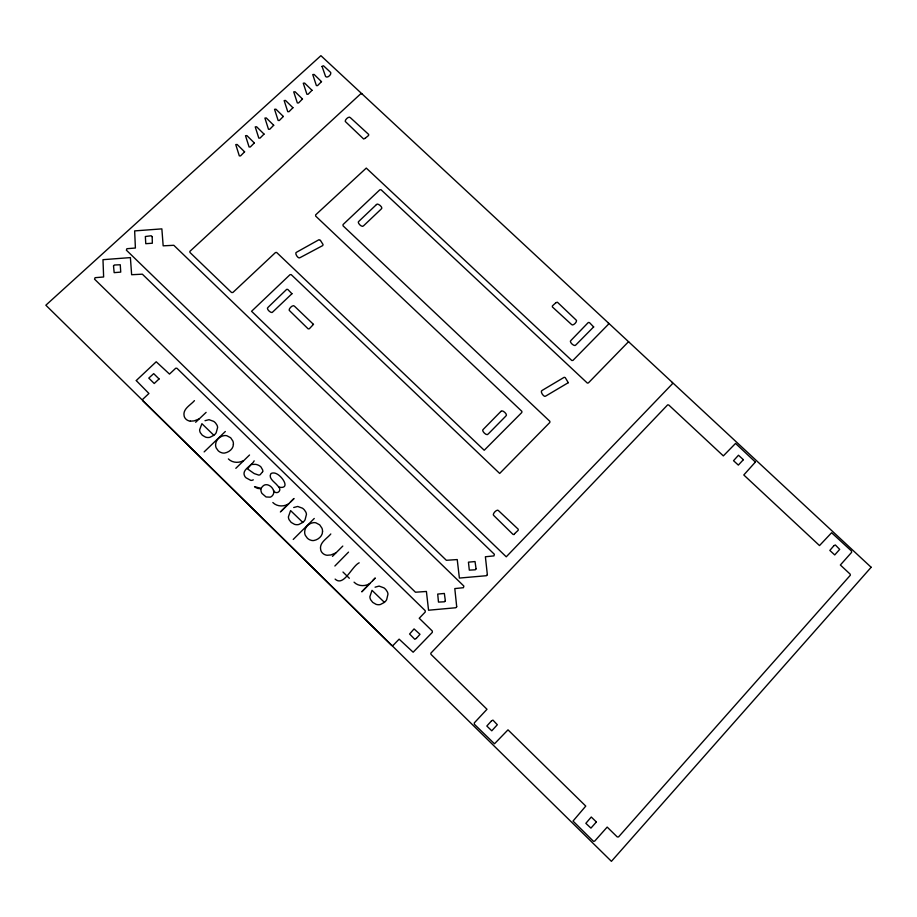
<?xml version="1.0" encoding="UTF-8"?>
<svg xmlns="http://www.w3.org/2000/svg" width="917" height="917" viewBox="0 0 917 917"><rect width="100%" height="100%" fill="white"/><g stroke="black" fill="none" stroke-linecap="round" stroke-linejoin="round"><path stroke-width="1.38" d="M254.169 460.838C251.739 466.008 240.85 469.802 244.896 476.508A9.755 9.457 -21.3 0 0 246.1 477.837L250.765 480.359A3.645 3.53 -22.2 0 0 251.98 480.325L253.31 479.843M314.256 518.472L293.234 539.437M348.529 552.114L334.877 566.018M372.623 580.725L375.282 577.997L361.745 591.832L370.124 583.281M225.33 431.494L204.136 451.909M359.177 562.82C351.876 566.133 343.783 587.167 335.118 579.097M330.808 533.981C326.956 538.669 318.921 542.738 320.732 549.925A6.728 6.625 -31 0 0 321.603 551.965L322.268 552.825A7.737 7.623 -30.8 0 0 327.14 555.266L330.957 554.945L335.702 552.974M332.47 556.367L342.798 546.073M290.471 502.012L294.013 498.504L280.361 512.018M281.278 511.101L288.821 503.662M235.818 468.335L249.527 455.004M194.45 400.637C190.598 405.131 182.529 408.89 184.134 415.974A6.683 6.396 -19.2 0 0 184.959 417.946L185.601 418.782A7.68 7.359 -19.1 0 0 190.381 421.167M195.642 422.267L206.107 412.375M375.076 587.189L379.111 586.089L383.879 587.843A11.428 11.336 -55.1 0 1 385.839 589.597L387.295 591.752A7.416 7.359 -55.2 0 1 387.971 594.147L386.653 599.707A10.97 10.878 -53.7 0 1 384.487 602.343L380.406 604.509A8.276 8.207 -55.2 0 1 376.073 604.337L372.738 602.389L370.663 599.752A7.623 7.554 -54.7 0 1 369.883 596.738L372.004 590.33L384.257 602.205M293.692 507.514L297.716 506.459L302.438 508.19A11.359 11.119 -25.6 0 1 304.375 509.909L305.797 512.018A7.37 7.221 -24.9 0 1 306.45 514.38L305.063 519.824A10.901 10.672 -25 0 1 302.874 522.392L298.782 524.501A8.219 8.058 -25.3 0 1 294.483 524.318L291.17 522.403L289.153 519.801A7.577 7.416 -25.4 0 1 288.408 516.856L290.597 510.586L302.644 522.254M205.018 420.697L209.03 419.677L213.707 421.384A11.313 10.866 -19.8 0 1 215.61 423.081L216.997 425.156A7.336 7.049 -19.3 0 1 217.616 427.46L216.16 432.778A10.855 10.431 -19.5 0 1 213.959 435.277L209.855 437.329A8.184 7.863 -19.6 0 1 205.568 437.134L202.313 435.243L200.33 432.698A7.542 7.244 -19.7 0 1 199.631 429.809L201.9 423.688L213.73 435.151M198.932 419.012L194.186 420.88L190.381 421.178M369.035 584.026C364.244 586.571 357.951 586.158 354.065 582.169M287.709 504.384C282.94 506.849 276.705 506.471 272.842 502.516M243.211 460.804C238.443 463.223 232.242 462.856 228.379 458.924M279.238 487.191C292.225 489.586 280.144 472.415 273.323 472.977A4.046 3.932 -20.5 0 0 270.905 473.665C267.959 478.273 274.871 482.182 277.496 485.563A17.457 16.987 -24.3 0 1 279.009 487.363M629.211 342.339L627.904 342.339L588.393 382.905L587.361 383.1L381.048 189.727L379.833 189.808L343.038 224.573L343.05 225.823L549.891 421.35L549.799 422.508L499.673 473.447L291.216 274.619L290.036 274.664L251.556 311.287L506.253 556.814L672.436 383.753L672.367 382.458M361.963 93.855L360.668 93.843L189.83 251.418L189.979 252.484L231.52 292.489L232.884 292.489L275.444 252.565L276.625 252.45L484.222 450.258L521.796 412.512L521.888 411.355L315.677 216.091L315.631 214.887L366.273 168.086L571.818 360.519L572.965 360.392L608.452 324.251L608.441 323.025M342.981 572.036L349.343 578.272M278.997 487.374A3.187 3.106 -22.1 0 1 278.195 492.211A3.187 3.106 -22.1 0 1 273.598 490.423M113.513 265.884L114.155 272.647L120.735 272.108L120.253 264.761L114.338 265.002L113.513 265.884M321.5 81.647L317.546 85.625L316.376 85.556L312.754 74.575L314.107 74.437L321.5 81.647M312.009 90.302L308.101 94.256L306.92 94.268L303.263 83.206L304.616 83.08L312.009 90.302M313.476 324.377L309.338 328.756L308.169 328.882L289.875 310.989C287.021 310.129 293.199 303.481 294.689 306.404L313.476 324.377M487.351 574.707L486.491 575.704L459.394 578.065L457.228 559.565L446.361 560.298L126.374 250.169L126.924 248.702L135.395 248.026L134.65 230.901L161.862 228.872L163.169 245.825L173.817 245.297L494.401 554.304L493.931 555.897L485.391 556.757L487.351 574.707M555.828 302.782L552.412 305.888L552.366 306.931L571.268 324.251C572.747 327.117 578.684 320.526 575.773 319.701L557.376 302.197L555.828 302.713M302.484 99.002L298.564 102.956L297.337 102.933L293.727 91.883L295.079 91.746L302.484 99.002M292.924 107.725L288.981 111.702L287.755 111.668L284.155 100.583L285.519 100.446L292.924 107.725M291.938 293.727L272.945 311.78C272.005 314.669 265.105 308.479 268.188 307.206L286.689 289.348L287.789 289.428L291.938 293.727M568.288 382.687L545.913 395.949C544.32 398.345 539.139 390.871 542.371 390.275L564.207 377.288L565.25 377.632L568.288 382.687M283.33 116.47L279.318 120.505L278.138 120.448L274.55 109.318L275.914 109.18L283.33 116.47M320.446 240.437L323.036 244.484L322.773 245.55L300.203 257.562C298.438 259.763 293.669 252.462 296.879 252.049L319.047 239.681L320.446 240.437M456.7 606.722L455.818 607.742L428.56 610.218L426.405 591.465L415.458 592.222L94.543 279.169L95.104 277.679L103.632 276.98L102.979 259.683L130.397 257.597L131.635 274.722L142.364 274.183L463.887 586.089L463.406 587.705L454.798 588.588L456.7 606.722M514.597 533.648L513.967 534.577L512.981 534.37L494.034 515.778C491.076 514.758 497.587 507.892 498.756 510.895L518.22 529.212L518.174 530.335L514.597 533.648M273.702 125.262L269.724 129.274L268.486 129.251L264.91 118.087L266.274 117.949L273.702 125.262M322.05 66.414L325.604 76.558C327.289 78.553 331.656 74.609 330.728 72.5L323.518 65.795L322.05 66.414M743.355 459.704L738.345 465.102L733.531 460.689L738.472 455.233L743.355 459.704M755.39 462.053L743.79 474.972L819.511 545.569L831.604 532.743L851.492 551.025L851.641 552.321L840.362 565.01L850.151 574.134L850.357 575.211L618.551 836.912L617.244 836.946L607.18 827.088L594.697 841.118L593.517 841.347L573.022 821.059L585.768 806.089L507.995 729.852L494.492 743.802L474.387 724.281L474.295 722.894L486.996 709.277L431.001 654.371L430.772 653.259L667.656 404.856L668.757 405.016L723.341 455.898L735.549 443.415L755.39 462.053M264.027 134.088L260.038 138.112L258.8 138.089L255.235 126.89L256.6 126.752L264.027 134.088M491.455 720.934L486.824 726.023L491.764 730.803L497.323 724.739L492.945 720.109L491.455 720.934M500.808 411.492L483.385 429.236C480.565 430.153 486.87 436.836 488.291 433.913L505.714 416.215C508.752 414.725 501.599 408.822 500.808 411.492M254.33 142.949L250.318 146.984L249.08 146.961L245.515 135.727L246.891 135.59L254.33 142.949M244.587 151.832L240.563 155.89L239.314 155.867L235.761 144.599L237.136 144.462L244.587 151.832M476.072 568.827L475.293 569.801L469.309 570.133L468.449 562.167L475.029 561.559L476.072 568.827M416.307 638.415L414.816 639.298L409.59 634.025L414.06 628.913L419.986 634.3L416.307 638.415M445.353 600.795L444.493 601.793L438.475 602.091L437.707 594.078L444.344 593.459L445.353 600.795M159.065 378.95L154.228 383.501L148.783 378.102L153.701 373.632L159.065 378.95M136.289 380.624L148.921 393.473L142.639 399.399L142.697 400.626L391.731 645.499L393.026 645.476L399.124 639.149L413.154 652.216L432.331 632.363L432.32 631.056L419.229 618.264L425.259 611.994L425.179 610.642L176.947 368.267L175.732 368.221L169.496 374.079L156.222 361.768L136.301 380.486M376.383 204.663L358.983 221.203C356.209 222.04 362.249 228.448 363.705 225.662L381.094 209.156C384.074 207.758 377.38 202.485 376.406 204.537M596.371 821.964L590.949 828.12L585.848 823.328L591.27 817.024L596.371 821.964M833.954 545.649L829.839 550.429L834.734 554.934L839.685 549.386L835.387 544.996L833.966 545.581M365.138 138.329L363.625 138.983L345.915 122.087C343.187 121.285 349.09 115.106 350.523 117.823L368.68 134.444L368.565 135.487L365.138 138.329M152.176 236.632L152.337 243.223L145.769 243.693L145.356 236.506L151.248 235.761L152.176 236.701M593.666 326.899L575.968 344.838C574.833 347.6 568.139 341.433 571.108 340.287L588.324 322.475L589.459 322.589L593.666 326.968M322.543 531.516C322.589 536.181 318.176 539.723 313.901 540.503A7.198 7.072 -27.9 0 1 311.413 540.388L309.694 539.781A9.972 9.8 -27.2 0 1 307.344 538.176L305.327 535.345A8.276 8.138 -27.5 0 1 304.662 531.986C304.708 527.16 308.914 523.08 313.614 522.644A7.416 7.279 -26.9 0 1 315.907 522.828L319.712 524.868L322.005 528.284A9.583 9.411 -27.4 0 1 322.543 531.516M260.932 488.784L260.898 489.426A7.886 7.668 -22.7 0 0 261.953 493.426L266.056 496.968L270.171 497.163A4.906 4.78 -23.2 0 0 272.097 495.971C277.874 490.457 267.099 480.176 262.216 486.87A9.835 9.571 -23.3 0 0 261.081 488.406L254.536 486.64L255.694 487.477A8.551 8.31 -22 0 0 258.044 488.452L260.932 488.784M233.399 444.287C233.354 448.906 228.895 452.287 224.676 453.032A7.164 6.912 -20.3 0 1 222.201 452.906L220.504 452.31A9.927 9.571 -20 0 1 218.189 450.728L216.217 447.954A8.242 7.944 -20.2 0 1 215.598 444.665C215.724 439.885 220 435.976 224.631 435.564A7.382 7.118 -19.9 0 1 226.912 435.758L230.671 437.764L232.907 441.111A9.537 9.193 -20.1 0 1 233.399 444.287M262.629 471.728L260.245 474.628A3.599 3.496 -21 0 1 258.766 475.098L254.284 473.596A39.133 37.975 -15.7 0 1 253.138 472.84L249.562 470.306A82.266 79.458 -32.2 0 0 247.441 468.885L251.12 464.46L255.545 464.346A10.339 10.03 -21.7 0 1 258.995 465.515L259.465 465.79A9.525 9.25 -21.6 0 1 260.99 467.005L262.755 470.134A3.76 3.645 -20.8 0 1 262.629 471.728M871.15 567.279L611.421 861.327L45.85 305.212L320.904 55.673L871.15 567.279"/></g></svg>
